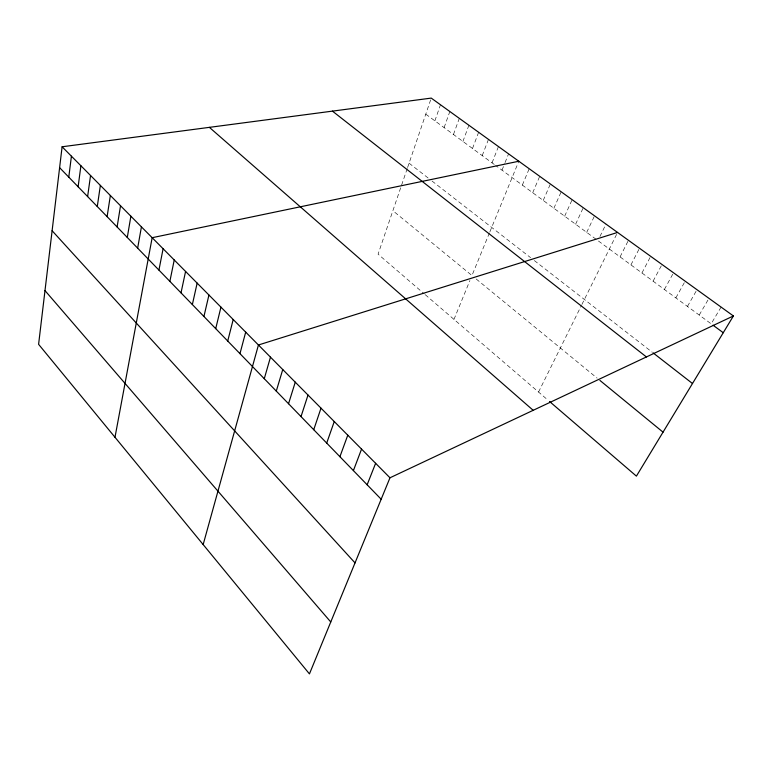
<?xml version="1.0" encoding="UTF-8"?>
<svg xmlns="http://www.w3.org/2000/svg" width="772" height="772" viewBox="0 0 772 772"><rect width="100%" height="100%" fill="white"/><g stroke="black" fill="none" stroke-linecap="round" stroke-linejoin="round"><path stroke-width="0.58" stroke-dasharray="3.86 2.9" d="M407.22 168.595L378.077 254.171L424.378 293.949M407.597 167.514L431.239 98.102M434.887 120.837L440.474 104.76M444.112 127.621L449.835 111.506M453.463 134.482L459.311 118.338M462.92 141.44L468.903 125.257M472.512 148.475L478.63 132.273M482.22 155.616L488.473 139.375M492.053 162.844L498.451 146.564M502.022 170.158L504.637 163.635M505.071 162.554L508.565 153.86M453.984 319.386L469.916 280.525M489.438 232.903L471.962 275.536L392.88 210.708M489.892 231.803L518.813 161.242M522.345 185.097L529.196 168.73M532.709 192.71L539.715 176.315M543.218 200.43L550.388 184.006M553.871 208.257L561.196 191.803M564.66 216.189L572.158 199.707M575.603 224.227L583.275 207.716M586.691 232.382L594.537 215.842M599.95 236.502L605.972 224.083M538.557 392.051L581.422 305.451M581.914 304.457L617.561 232.44M620.07 256.902L628.447 240.295M630.927 264.883L639.486 248.256M641.937 272.97L650.68 256.323M653.083 281.162L662.019 264.497M664.393 289.461L673.512 272.786M675.847 297.876L685.16 281.182M687.456 306.407L696.971 289.693M699.229 315.063L708.947 298.33M721.087 307.082L711.157 323.825L495.682 165.507M425.777 114.14L494.775 164.841M409.063 163.181L428.431 178.235M432.011 181.024L530.615 257.674M534.34 260.569L652.147 352.148M476.208 279.01L597.152 378.145M425.227 294.682L547.821 400.012"/><path stroke-width="1.16" d="M62.098 146.776L38.6 344.322L309.447 673.898L389.976 477.791L733.4 315.96L431.239 98.102L62.098 146.776L389.976 477.791M68.785 177.135L71.42 156.185M78.126 186.766L80.906 165.758M87.622 196.551L90.556 175.505M97.282 206.51L100.37 185.415M107.105 216.642L110.367 195.499M117.103 226.958L120.529 205.767M127.284 237.458L130.883 216.218M137.648 248.14L141.43 226.862M114.989 437.28L152.161 237.699L518.813 161.242M158.935 270.084L163.095 248.738M169.869 281.365L174.231 259.981M181.015 292.849L185.579 271.435M192.363 304.554L197.15 283.112M203.933 316.481L208.932 295.01M215.716 328.631L220.946 307.14M227.73 341.021L233.202 319.512M239.976 353.653L245.689 332.124M203.161 544.569L258.437 344.988L617.561 232.44M264.275 378.705L270.48 357.147M276.289 391.095L282.755 369.547M288.545 403.727L295.261 382.169M301.022 416.59L308.009 395.042M313.741 429.705L321.007 408.166M326.701 443.08L334.257 421.541M339.921 456.706L347.776 435.186M353.402 470.602L361.557 449.101M367.144 484.777L375.626 463.296M733.4 315.96L636.408 476.131L549.529 401.479M713.019 325.195L723.258 332.713M653.064 352.862L692.494 383.52M332.442 111.129L646.425 356.944M599.902 380.403L663.042 432.156M209.376 127.351L533.182 410.308M59.608 167.678L381.165 499.233M52.11 230.722L355.023 562.894M44.988 290.59L330.763 621.971"/></g></svg>
